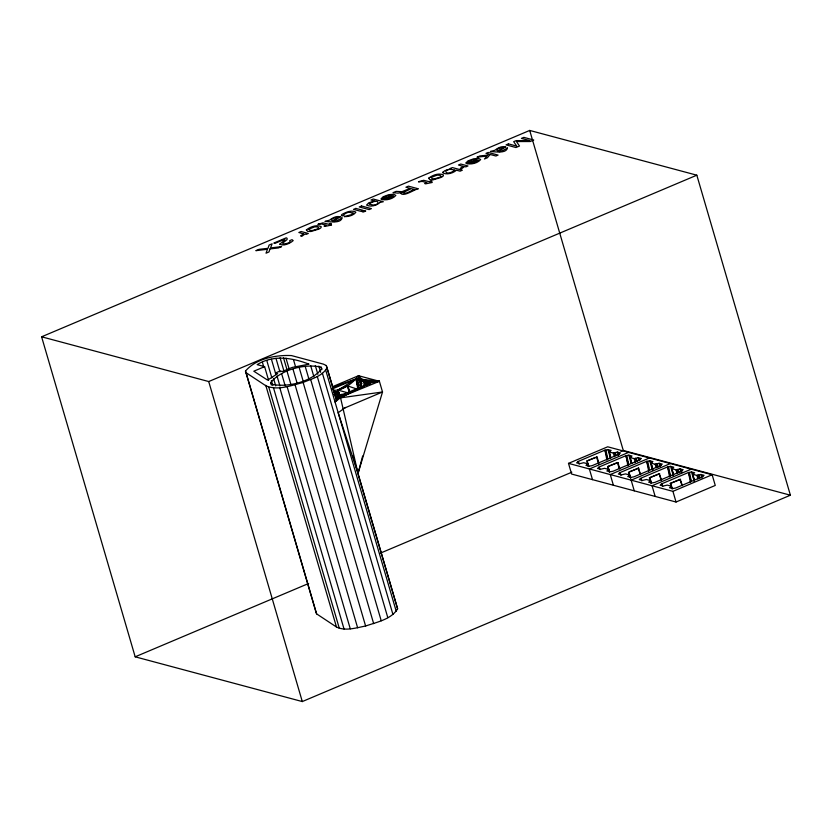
<?xml version="1.0" encoding="UTF-8"?>
<svg xmlns="http://www.w3.org/2000/svg" width="832" height="832" viewBox="0 0 832 832"><rect width="100%" height="100%" fill="white"/><g stroke="black" fill="none" stroke-linecap="round" stroke-linejoin="round"><path stroke-width="1.25" d="M338.655 395.127L338.697 392.756L334.516 391.633M363.657 386.755L364.187 381.971L365.175 381.555L379.402 381.306L382.522 391.986L358.03 473.429L338.166 412.714L345.509 407.451M358.602 388.138L357.739 382.47L358.779 378.487L358.519 375.71L332.374 386.766M335.972 399.09L379.402 381.306L361.92 379.33L360.994 380.442L364.187 381.971L366.101 384.706L365.175 381.555L367.141 384.987L368.181 381.004L360.006 380.858L361.743 386.786M362.658 455.998L358.03 473.429L339.934 395.117L334.287 393.609M270.681 382.616C280.8 369.626 305.261 363.366 321.079 367.151L321.859 368.701C311.74 381.68 287.29 387.941 271.461 384.155L270.681 382.616L271.409 385.102M352.945 456.04L397.613 608.826C391.071 619.57 376.719 622.107 365.612 626.028C356.252 627.734 345.571 631.446 336.492 627.026L316.618 613.881L315.994 612.227L245.471 371.062C256.09 358.592 275.6 354.806 291.47 355.576L323.482 364.156L326.31 365.55L336.596 400.14L335.046 402.043L340.194 397.894L342.94 394.566L370.396 382.959L379.402 381.306L358.519 375.71C352.373 383.479 343.502 390.458 333.185 390.385M245.471 371.062L246.085 372.715L265.97 385.85C277.826 390.884 291.346 385.455 303.139 382.46C311.532 378.82 322.514 376.334 327.09 367.65M336.274 393.141L338.073 390.114L355.774 379.038L358.779 378.487L371.311 381.846L379.402 381.306M343.314 408.564L382.522 391.986L340.194 397.894L336.794 394.274L337.709 393.172L338.697 392.756L339.362 395.554M367.276 384.914L371.311 381.846L369.356 382.678L370.334 384.394M335.234 396.562L340.194 397.894L370.396 382.959L369.356 382.678M264.607 366.642L253.802 371.207L267.602 380.12L277.69 373.62L275.402 373.006L280.228 370.968L282.256 371.509L292.25 367.422L308.994 364.166C292.302 357.698 273.177 354.598 257.171 364.645L264.607 366.642L268.601 380.307M41.6 336.794L529.703 130.437L696.821 175.188L790.4 495.206L302.297 701.563L135.179 656.812L41.6 336.794L208.718 381.545L696.821 175.188M331.885 389.137L355.774 379.038L358.779 378.487L361.618 383.718M361.847 386.838L359.954 380.162L361.92 379.33L358.519 375.71M338.634 389.511L347.36 385.83L356.689 388.96M334.35 392.61L336.794 394.274L338.749 393.442L333.528 392.049L338.697 392.756M359.954 380.162L366.215 381.836L368.181 381.004L369.886 384.145M568.495 463.372L607.703 446.794L712.14 474.76L715.26 485.441L676.042 502.018L571.615 474.053L568.495 463.372L672.922 491.348L712.14 474.76M579.155 464.11L578.542 462.01L576.576 462.842L579.717 463.684L583.7 462.717L587.881 463.83L588.578 466.201M578.542 462.01L577.491 461.729L604.958 450.122L607.963 449.571L611.104 450.414L609.138 451.235L610.584 457.798M595.452 457.371L586.737 461.053L597.074 457.049L598.894 463.278M610.927 457.87L609.19 451.932L610.189 451.516L609.138 451.235M587.881 463.83L586.893 464.246L587.943 464.526L588.557 466.627M609.19 451.932L613.371 453.055L617.365 452.088L620.506 452.93L618.54 453.762L619.59 454.033L592.124 465.65L589.118 466.201L585.978 465.358L587.943 464.526M135.179 656.812L308.651 583.471M380.422 553.124L571.834 472.202M620.89 451.464L623.282 450.455L790.4 495.206M628.597 452.39L589.378 468.967L592.498 479.648M600.038 469.706L599.425 467.605L597.47 468.437L600.6 469.269L604.594 468.312L608.764 469.425L609.461 471.796M599.425 467.605L598.385 467.324L625.841 455.718L628.846 455.166L631.987 456.009L630.032 456.83L631.467 463.393M609.076 471.63L607.62 466.648L616.346 462.966M607.62 466.648L617.958 462.644L619.778 468.874M631.81 463.455L630.084 457.527L631.072 457.111L630.032 456.83M608.764 469.425L607.786 469.841L608.826 470.122L609.44 472.222M630.084 457.527L634.254 458.65L638.248 457.683L641.389 458.526L639.423 459.347L640.474 459.628L613.007 471.245L610.002 471.786L606.861 470.954L608.826 470.122M649.48 457.985L610.262 474.562L613.382 485.233M620.922 475.301L620.308 473.2L618.353 474.022L621.494 474.864L625.477 473.897L629.658 475.02L630.698 478.577M620.308 473.2L619.268 472.919L646.734 461.302L649.74 460.762L652.87 461.594L650.915 462.426L653.047 470.236M629.595 471.786L638.321 468.094L640.661 474.469M629.959 477.225L628.503 472.243L638.841 468.239M629.658 475.02L628.67 475.436L629.71 475.717L627.754 476.538L630.895 477.381L633.89 476.84L661.357 465.223L660.317 464.942L662.272 464.121L659.131 463.278L655.148 464.246L650.967 463.122L651.955 462.706L650.915 462.426M670.363 463.58L631.145 480.158L634.265 490.828M641.815 480.896L641.202 478.795L639.236 479.617L642.377 480.459L646.36 479.492L650.541 480.615L651.238 482.986M641.202 478.795L640.151 478.514L667.618 466.898L670.623 466.346L673.764 467.189L671.798 468.021L673.41 475.706M650.489 481.572L649.397 477.838L659.204 473.689L661.554 480.054M649.397 477.838L659.724 473.824M673.587 474.646L671.85 468.718L672.838 468.302L671.798 468.021M650.541 480.615L649.553 481.031L650.593 481.312L651.217 483.413M671.85 468.718L676.031 469.841L680.025 468.874L683.166 469.706L681.2 470.538L681.814 472.638M650.593 481.312L648.638 482.134L651.778 482.976L654.784 482.425L682.24 470.818L681.2 470.538M691.246 469.175L652.038 485.753L655.158 496.423M662.698 486.491L662.085 484.39L660.13 485.212L663.26 486.054L667.254 485.087L671.424 486.21L670.446 486.626L671.486 486.907L672.1 489.008M662.085 484.39L661.045 484.11L688.501 472.493L691.506 471.942L694.647 472.784L692.692 473.616L694.304 481.302M671.372 487.167L670.28 483.434L680.098 479.284L682.438 485.649M670.28 483.434L680.618 479.419M694.47 480.241L692.744 474.313L693.732 473.897L692.692 473.616M692.744 474.313L696.914 475.426L700.908 474.458L704.049 475.301L702.083 476.133L703.134 476.414L675.667 488.02L672.662 488.571L669.521 487.729L671.486 486.907M332.675 387.431L355.774 379.038L358.27 387.566M342.94 394.566L339.934 395.117L341.89 394.285L345.374 394.43M360.006 380.858L364.187 381.971L365.227 385.528M357.739 382.47L356.699 382.19L356.814 379.319L357.739 382.47L360.714 387.254M361.92 383.594L360.88 383.313L361.566 387.847M597.074 457.049L596.544 456.903L598.738 464.381M617.958 462.644L617.438 462.498L619.258 468.728M338.749 390.312L348.348 392.974M333.746 394.358L340.194 397.894M336.794 394.274L338.718 395.824M337.709 393.172L338.697 394.888M336.596 400.14L326.31 365.55M397.613 608.826L357.604 472.576M338.322 392.153L339.477 395.418M627.713 462.093L625.841 455.718L627.578 461.646M700.908 474.458L701.948 478.015M698.953 475.29L699.868 478.442M697.902 475.01L698.828 478.171M696.914 475.426L697.954 478.993M691.506 471.942L694.283 481.437M689.551 472.774L691.34 481.593M690.934 480.792L688.501 472.493L690.466 482.456M680.025 468.874L681.065 472.43M678.059 469.695L678.985 472.857M680.098 479.284L681.918 485.514M677.019 469.414L677.945 472.576M676.031 469.841L677.071 473.398M670.623 466.346L673.4 475.842M668.658 467.178L670.446 476.008M670.114 475.426L667.618 466.898L669.583 476.861M670.8 483.569L672.256 488.55M672.922 491.348L676.042 502.018M659.131 463.278L660.171 466.835M657.176 464.1L658.102 467.262M659.204 473.689L661.024 479.918M656.136 463.83L657.051 466.981M655.148 464.246L656.188 467.802M649.74 460.762L652.506 470.246M647.774 461.583L649.563 470.413M648.596 467.688L646.734 461.302L648.7 471.266M649.917 477.974L651.373 482.966M638.248 457.683L638.945 460.054M636.293 458.515L637.208 461.666M638.321 468.094L640.141 474.323M635.242 458.234L636.168 461.386M634.254 458.65L635.294 462.207M628.846 455.166L631.28 463.466M626.891 455.988L628.68 464.818M529.703 130.437L623.282 450.455M629.023 472.378L630.49 477.37M617.365 452.088L618.405 455.645M615.399 452.92L616.013 455.021M614.359 452.639L615.285 455.79M613.371 453.055L614.411 456.612M607.963 449.571L610.386 457.87M606.008 450.403L607.786 459.222M607.038 457.236L604.958 450.122L606.923 460.075M608.14 466.794L609.596 471.775M587.257 461.198L588.713 466.18M587.101 462.301L588.193 466.045M368.181 381.004L368.867 383.375M366.215 381.836L367.141 384.987M358.779 378.487L361.202 386.786M349.7 392.194L347.88 385.965L349.274 392.08M349.18 392.059L347.36 385.83L338.073 390.114L339.529 395.096M338.27 392.465L339.373 396.209M325.77 370.292L396.292 611.468M321.079 367.151L321.807 369.637M322.421 373.308L392.943 614.474M318.854 366.101L320.674 372.32M315.318 365.612L317.866 374.317M317.283 376.48L387.806 617.656M310.679 365.706L313.945 376.896M310.7 379.6L381.233 620.776M305.198 366.371L308.838 378.799M299.198 367.578L303.202 381.254M303.139 382.46L373.662 623.636M293.644 360.235L295.786 367.567M293.03 369.252L297.034 382.928M295.09 384.862L365.612 626.028M285.99 358.186L289.203 369.179M283.494 357.75L287.134 370.178M287.05 371.301L291.054 384.977M280.072 357.77L284.066 371.446M287.113 386.63L357.635 627.806M281.611 373.61L285.241 386.038M275.954 358.27L279.947 371.946M277.014 376.033L279.926 385.975M271.419 359.216L275.787 374.13M279.76 387.66L350.282 628.836M273.541 378.425L275.725 385.882M266.791 360.526L271.877 377.926M271.388 380.661L272.844 385.632M273.52 387.878L344.042 629.044M262.361 362.118L263.817 367.089M268.819 387.265L339.342 628.43M265.772 385.31L336.492 627.026M246.085 372.715L316.618 613.881M208.718 381.545L302.297 701.563M358.311 388.066L356.699 382.19L357.791 389.334M651.841 465.577L652.527 470.111M626.766 458.869L627.806 465.67M279.833 244.14C283.379 246.563 290.222 243.391 293.197 240.594L292.022 239.668L289.702 240.646C291.99 242.705 284.762 244.223 282.984 243.849L282.734 243.069L287.082 239.564L287.102 238.264L286.239 237.817L273.822 243.069L274.966 243.37L284.846 239.2L284.554 240.219L279.833 244.14M340.278 216.892C326.04 224.983 338.666 220.709 342.098 217.662C341.266 223.777 329.711 221.614 324.958 221.426L329.607 220.147C332.29 217.818 336.742 215.613 340.278 216.892M505.658 146.973C491.421 155.064 504.036 150.79 507.478 147.742C506.646 153.858 495.092 151.694 490.339 151.507L494.988 150.228C497.671 147.898 502.122 145.694 505.658 146.973M402.834 192.639C406.162 194.896 411.33 189.977 414.658 189.561L411.289 188.656L402.834 192.639M303.493 233.886L300.602 235.934L301.881 236.278L304.928 234.042L306.176 234.374L308.329 233.459L301.122 231.525L298.854 232.492L303.493 233.886M463.122 166.4L460.231 168.438L461.51 168.782L464.558 166.546L465.806 166.878L467.958 165.963L460.762 164.039L458.484 164.996L463.122 166.4M353.184 213.106L351.208 214.729L344.209 216.611C348.254 216.788 353.257 215.634 355.815 212.399L355.67 211.983C351.406 209.872 346.195 212.129 342.295 214.23A5.46 1.456 -16.3 0 0 341.401 215.405L341.983 216.018L344.188 215.082L344.074 214.261L346.757 212.836A3.286 0.874 -16.3 0 1 349.294 212.243L353.184 213.106M442.926 172.203L443.03 173.035C447.346 174.99 453.055 173.139 456.498 170.206L460.086 171.174L462.301 170.238L452.379 167.575L450.289 168.47L451.204 168.709L444.87 170.643L442.926 172.203M306.363 229.923L307.642 231.358L310.877 231.525L318.854 229.102A6.573 1.747 -16.3 0 0 321.11 227.458L321.142 226.574C316.378 224.432 310.201 226.845 306.363 229.923M428.594 178.235L429.884 179.681L433.118 179.847L441.095 177.424A6.573 1.747 -16.3 0 0 443.342 175.781L443.383 174.886C438.61 172.754 432.442 175.167 428.594 178.235M369.148 203.819C379.579 208.77 382.054 196.082 369.148 203.819M393.338 196.009L390.114 198.224L385.289 198.827L393.338 196.009M478.182 160.139L474.958 162.354L470.132 162.958L478.182 160.139M269.932 248.924L269.017 251.93L266.022 253.198L267.436 249.267L255.84 250.671L258.96 249.35L268.018 248.331L269.1 245.066L272.137 243.786L270.556 247.946L281.601 246.605L278.45 247.936L269.932 248.924M308.911 229.133L309.993 230.35L312.239 230.537L317.46 228.977A3.64 0.967 -16.3 0 0 318.729 227.895L317.626 226.938L314.766 226.834L308.911 229.133M431.142 177.445L432.224 178.672L434.47 178.849L439.702 177.299A3.64 0.967 -16.3 0 0 440.96 176.207L439.868 175.261L436.998 175.146L431.142 177.445M383.469 197.694L380.994 199.035L383.084 196.778L388.742 194.688L393.65 194.23L395.834 195.426C392.694 199.098 386.693 200.45 381.982 199.566L391.903 195.374L387.514 195.666L383.469 197.694M468.312 161.824L465.837 163.166L467.927 160.909L473.585 158.818L478.494 158.361L480.678 159.557C477.537 163.228 471.536 164.58 466.825 163.696L476.746 159.494L472.358 159.796L468.312 161.824M337.667 217.818L332.436 220.823C328.515 219.794 335.712 217.1 337.334 217.547L337.667 217.818M503.048 147.898L497.817 150.904C493.896 149.864 501.093 147.181 502.705 147.628L503.048 147.898M454.979 170.165C443.82 178.142 441.917 166.369 454.979 170.165M400.514 193.138C403.582 197.434 414.294 189.29 418.33 188.802L408.439 186.15L405.933 187.221L410.166 188.354L402.002 191.682L396.115 191.37L393.026 192.67L398.029 193.138L401.211 192.566L400.514 193.138M380.162 202.405C376.792 205.421 370.75 207.366 366.558 205.067L368.815 202.769L374.691 200.98L371.01 200.002L373.277 199.035L383.323 201.729L380.162 202.405M490.152 154.471L487.386 157.758L484.474 158.985L486.959 156.073L476.975 157.175L479.887 155.948L487.739 155.137L488.717 154.086L486.013 153.358L488.197 152.433L498.077 155.085L495.893 156.01L490.152 154.471M318.583 224.089L317.855 224.453L321.526 223.943L326.227 225.212L324.064 226.117L325.062 226.387L331.531 225.035L329.514 224.505L331.354 223.725L330.356 223.465L328.526 224.234L322.982 222.851L318.583 224.089M419.234 181.532L418.517 181.896L422.188 181.386L426.889 182.645L424.726 183.56L425.714 183.83L432.193 182.478L430.175 181.938L432.006 181.168L431.018 180.908L429.187 181.678L423.644 180.294L419.234 181.532M355.836 208.395L353.527 209.373L360.703 211.297L363.012 210.319L355.836 208.395M361.525 205.993L359.247 206.95L369.138 209.602L371.405 208.634L361.525 205.993M508.446 143.874L506.064 144.882L515.944 147.534L519.511 146.026L516.443 141.554L530.13 141.534L533.728 140.015L523.848 137.363L521.446 138.382L529.849 140.587L516.183 140.608L513.687 141.658L516.734 146.13L508.446 143.874M364.354 210.673L362.034 211.65L363.407 212.014L365.726 211.037L364.354 210.673"/></g></svg>
